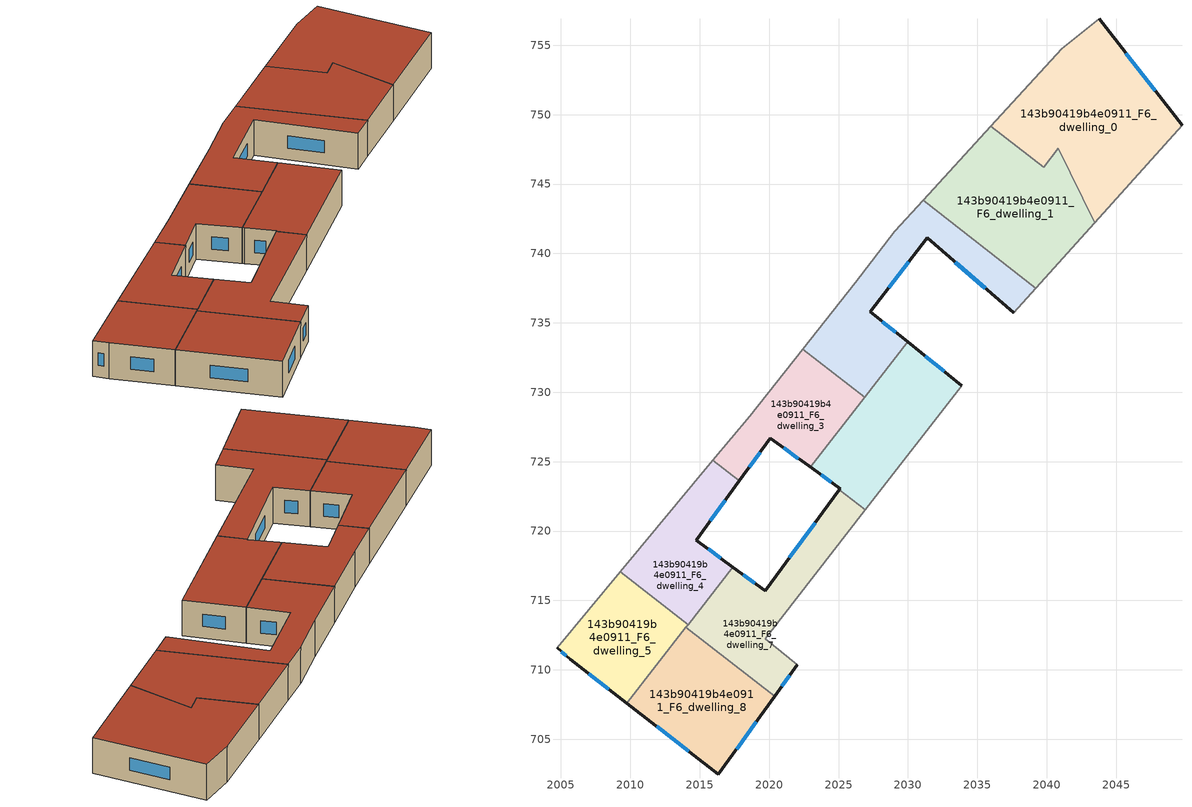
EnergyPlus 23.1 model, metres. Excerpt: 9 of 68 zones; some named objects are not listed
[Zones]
143b90419b4e0911_F6_dwelling_0
 floor to 143b90419b4e0911_F5_dwelling_0 (EU_floor_Construction): 2043.77,756.92 2049.74,749.22 2043.44,742.22 2040.84,747.59 2039.77,746.2 2035.97,749.15 2041.08,754.73 z18
 wall outside (EU_wall_Construction): 2049.74,749.22 2043.77,756.92 z18:21
 wall adiabatic (EU_wall_Construction): 2043.44,742.22 2049.74,749.22 / 2043.77,756.92 2041.08,754.73 2035.97,749.15 z18:21
 wall to 143b90419b4e0911_F6_dwelling_1 (EU_wall_Construction): 2035.97,749.15 2039.77,746.2 2040.84,747.59 2043.44,742.22 z18:21
 window (EU_Window_Construction): 2047.8,751.73 2045.71,754.42 z18.98:20.02
 roof outside (EU_roof_Construction): 2043.44,742.22 2049.74,749.22 2043.77,756.92 2041.08,754.73 2035.97,749.15 2039.77,746.2 2040.84,747.59 z21
143b90419b4e0911_F6_dwelling_1
 floor to 143b90419b4e0911_F5_dwelling_1 (EU_floor_Construction): 2040.84,747.59 2043.44,742.22 2039.2,737.51 2031.09,743.82 2035.97,749.15 2039.77,746.2 z18
 wall adiabatic (EU_wall_Construction): 2039.2,737.51 2043.44,742.22 / 2035.97,749.15 2031.09,743.82 z18:21
 wall to 143b90419b4e0911_F6_dwelling_2 (EU_wall_Construction): 2031.09,743.82 2039.2,737.51 z18:21
 roof outside (EU_roof_Construction): 2039.2,737.51 2043.44,742.22 2040.84,747.59 2039.77,746.2 2035.97,749.15 2031.09,743.82 z21
143b90419b4e0911_F6_dwelling_2
 floor to 143b90419b4e0911_F5_dwelling_2 (EU_floor_Construction): 2039.2,737.51 2037.6,735.75 2031.38,741.12 2027.29,735.8 2029.99,733.62 2026.88,729.62 2022.42,733.09 2026.21,737.88 2029.05,741.58 2031.09,743.82 z18
 wall outside (EU_wall_Construction): 2029.99,733.62 2027.29,735.8 2031.38,741.12 2037.6,735.75 z18:21
 wall adiabatic (EU_wall_Construction): 2037.6,735.75 2039.2,737.51 / 2031.09,743.82 2029.05,741.58 2026.21,737.88 2022.42,733.09 z18:21
 wall to 143b90419b4e0911_F6_dwelling_3 (EU_wall_Construction): 2022.42,733.09 2026.88,729.62 z18:21
 wall to 143b90419b4e0911_F6_dwelling_6 (EU_wall_Construction): 2026.88,729.62 2029.99,733.62 z18:21
 window (EU_Window_Construction): 2033.4,739.38 2035.58,737.49 / 2028.62,737.54 2030.04,739.39 / 2029.11,734.33 2028.16,735.1 z18.98:20.02
 roof outside (EU_roof_Construction): 2037.6,735.75 2039.2,737.51 2031.09,743.82 2029.05,741.58 2026.21,737.88 2022.42,733.09 2026.88,729.62 2029.99,733.62 2027.29,735.8 2031.38,741.12 z21
143b90419b4e0911_F6_dwelling_3
 floor to 143b90419b4e0911_F5_dwelling_3 (EU_floor_Construction): 2026.88,729.62 2022.98,724.61 2023.09,724.51 2020.07,726.7 2017.84,723.61 2015.94,725.09 2018.59,728.27 2022.42,733.09 z18
 wall outside (EU_wall_Construction): 2017.84,723.61 2020.07,726.7 2023.09,724.51 z18:21
 wall to 143b90419b4e0911_F6_dwelling_6 (EU_wall_Construction): 2023.09,724.51 2022.98,724.61 2026.88,729.62 z18:21
 wall to 143b90419b4e0911_F6_dwelling_4 (EU_wall_Construction): 2015.94,725.09 2017.84,723.61 z18:21
 wall adiabatic (EU_wall_Construction): 2022.42,733.09 2018.59,728.27 2015.94,725.09 z18:21
 window (EU_Window_Construction): 2021.06,725.99 2022.11,725.22 / 2018.57,724.61 2019.35,725.69 z18.98:20.02
 roof outside (EU_roof_Construction): 2023.09,724.51 2022.98,724.61 2026.88,729.62 2022.42,733.09 2018.59,728.27 2015.94,725.09 2017.84,723.61 2020.07,726.7 z21
143b90419b4e0911_F6_dwelling_4
 floor to 143b90419b4e0911_F5_dwelling_4 (EU_floor_Construction): 2017.84,723.61 2014.76,719.35 2017.38,717.41 2014.16,713.26 2009.27,717.06 2015.94,725.09 z18
 wall outside (EU_wall_Construction): 2017.38,717.41 2014.76,719.35 2017.84,723.61 z18:21
 wall to 143b90419b4e0911_F6_dwelling_5 (EU_wall_Construction): 2009.27,717.06 2014.16,713.26 z18:21
 wall adiabatic (EU_wall_Construction): 2015.94,725.09 2009.27,717.06 z18:21
 wall to 143b90419b4e0911_F6_dwelling_7 (EU_wall_Construction): 2014.16,713.26 2017.38,717.41 z18:21
 window (EU_Window_Construction): 2016.53,718.04 2015.61,718.72 / 2015.76,720.73 2016.84,722.22 z18.98:20.02
 roof outside (EU_roof_Construction): 2014.16,713.26 2017.38,717.41 2014.76,719.35 2017.84,723.61 2015.94,725.09 2009.27,717.06 z21
143b90419b4e0911_F6_dwelling_5
 floor to 143b90419b4e0911_F5_dwelling_5 (EU_floor_Construction): 2014.16,713.26 2009.75,707.59 2005.69,710.75 2004.71,711.59 2009.27,717.06 z18
 wall outside (EU_wall_Construction): 2004.71,711.59 2005.69,710.75 2009.75,707.59 z18:21
 wall adiabatic (EU_wall_Construction): 2009.27,717.06 2004.71,711.59 z18:21
 wall to 143b90419b4e0911_F6_dwelling_8 (EU_wall_Construction): 2009.75,707.59 2014,713.06 z18:21
 wall to 143b90419b4e0911_F6_dwelling_7 (EU_wall_Construction): 2014,713.06 2014.16,713.26 z18:21
 window (EU_Window_Construction): 2007.01,709.72 2008.43,708.62 / 2005.03,711.32 2005.37,711.02 z18.98:20.02
 roof outside (EU_roof_Construction): 2009.75,707.59 2014.16,713.26 2009.27,717.06 2004.71,711.59 2005.69,710.75 z21
143b90419b4e0911_F6_dwelling_6
 floor to 143b90419b4e0911_F5_dwelling_6 (EU_floor_Construction): 2033.89,730.47 2026.94,721.53 2025.06,722.98 2025.11,723.05 2023.09,724.51 2022.98,724.61 2029.99,733.62 z18
 wall outside (EU_wall_Construction): 2033.89,730.47 2029.99,733.62 / 2023.09,724.51 2025.11,723.05 2025.06,722.98 z18:21
 wall adiabatic (EU_wall_Construction): 2026.94,721.53 2033.89,730.47 z18:21
 wall to 143b90419b4e0911_F6_dwelling_7 (EU_wall_Construction): 2025.06,722.98 2026.94,721.53 z18:21
 window (EU_Window_Construction): 2032.62,731.5 2031.25,732.6 / 2023.75,724.04 2024.46,723.53 z18.98:20.02
 roof outside (EU_roof_Construction): 2026.94,721.53 2033.89,730.47 2029.99,733.62 2022.98,724.61 2023.09,724.51 2025.11,723.05 2025.06,722.98 z21
143b90419b4e0911_F6_dwelling_7
 floor to 143b90419b4e0911_F5_dwelling_7 (EU_floor_Construction): 2026.94,721.53 2019.72,712.24 2022.03,710.37 2020.39,708.09 2014,713.06 2017.38,717.41 2019.7,715.7 2025.06,722.98 z18
 wall outside (EU_wall_Construction): 2025.06,722.98 2019.7,715.7 2017.38,717.41 / 2020.39,708.09 2022.03,710.37 z18:21
 wall adiabatic (EU_wall_Construction): 2022.03,710.37 2019.72,712.24 2026.94,721.53 z18:21
 wall to 143b90419b4e0911_F6_dwelling_8 (EU_wall_Construction): 2014,713.06 2020.39,708.09 z18:21
 window (EU_Window_Construction): 2018.95,716.25 2018.14,716.85 / 2023.32,720.61 2021.45,718.07 / 2020.92,708.83 2021.49,709.63 z18.98:20.02
 roof outside (EU_roof_Construction): 2022.03,710.37 2019.72,712.24 2026.94,721.53 2025.06,722.98 2019.7,715.7 2017.38,717.41 2014,713.06 2020.39,708.09 z21
143b90419b4e0911_F6_dwelling_8
 floor to 143b90419b4e0911_F5_dwelling_8 (EU_floor_Construction): 2020.39,708.09 2016.33,702.47 2009.75,707.59 2014,713.06 z18
 wall outside (EU_wall_Construction): 2009.75,707.59 2016.33,702.47 2020.39,708.09 z18:21
 window (EU_Window_Construction): 2017.65,704.29 2019.07,706.26 / 2011.89,705.92 2014.19,704.13 z18.98:20.02
 roof outside (EU_roof_Construction): 2016.33,702.47 2020.39,708.09 2014,713.06 2009.75,707.59 z21
[Building]
EU S2 Campaign: North Axis=0; Terrain=City; Solar Distribution=FullExterior
[Site:Location]
Bologna: Latitude=44.5; Longitude=11.25; Time Zone=1; Elevation=37
[SizingPeriod:WeatherFileDays]
AnnualSizingPeriod: Begin Month=1; Begin Day of Month=1; End Month=12; End Day of Month=31; Day of Week for Start Day=Monday; Use Weather File Daylight Saving Period=No; Use Weather File Rain and Snow Indicators=No
[MATERIAL]
EU_InternalMass_Material: Roughness=MediumRough; Thickness=0.1; Conductivity=1; Density=1800; Specific Heat=900; Thermal Absorptance=0.9; Solar Absorptance=0.7; Visible Absorptance=0.7
[MATERIAL:NOMASS] Roughness=MediumRough; Thermal Absorptance=0.9; Solar Absorptance=0.7; Visible Absorptance=0.7
Name | Thermal Resistance
EU_wall_NoMass | 0.905828
EU_roof_NoMass | 0.37593
EU_floor_NoMass | 0.67114
[WINDOWMATERIAL:SIMPLEGLAZINGSYSTEM]
EU_Window_SimpleGlazing: UFactor=4.52486; Solar Heat Gain Coefficient=0.85; Visible Transmittance=0.85
[CONSTRUCTION]
EU_wall_Construction: EU_wall_NoMass
EU_roof_Construction: EU_roof_NoMass
EU_floor_Construction: EU_floor_NoMass
EU_Window_Construction: EU_Window_SimpleGlazing
EU_InternalMass_Construction: EU_InternalMass_Material
[ZONE] Type=1; Multiplier=1; Ceiling Height=autocalculate; Floor Area=autocalculate; Part of Total Floor Area=Yes
Name | Volume
143b90419b4e0911_F6_dwelling_0 | 288.858
143b90419b4e0911_F6_dwelling_1 | 228.417
143b90419b4e0911_F6_dwelling_2 | 194.11
143b90419b4e0911_F6_dwelling_3 | 135.958
143b90419b4e0911_F6_dwelling_4 | 135.954
143b90419b4e0911_F6_dwelling_5 | 135.97
143b90419b4e0911_F6_dwelling_6 | 170.772
143b90419b4e0911_F6_dwelling_7 | 170.787
143b90419b4e0911_F6_dwelling_8 | 170.754
[INTERNALMASS] Construction=EU_InternalMass_Construction
Name | Zone or ZoneList | Surface Area
143b90419b4e0911_F6_dwelling_0_EU_InternalMass | 143b90419b4e0911_F6_dwelling_0 | 96.2841
143b90419b4e0911_F6_dwelling_1_EU_InternalMass | 143b90419b4e0911_F6_dwelling_1 | 76.1419
143b90419b4e0911_F6_dwelling_2_EU_InternalMass | 143b90419b4e0911_F6_dwelling_2 | 64.6989
143b90419b4e0911_F6_dwelling_3_EU_InternalMass | 143b90419b4e0911_F6_dwelling_3 | 45.3195
143b90419b4e0911_F6_dwelling_4_EU_InternalMass | 143b90419b4e0911_F6_dwelling_4 | 45.318
143b90419b4e0911_F6_dwelling_5_EU_InternalMass | 143b90419b4e0911_F6_dwelling_5 | 45.3235
143b90419b4e0911_F6_dwelling_6_EU_InternalMass | 143b90419b4e0911_F6_dwelling_6 | 56.9246
143b90419b4e0911_F6_dwelling_7_EU_InternalMass | 143b90419b4e0911_F6_dwelling_7 | 56.9289
143b90419b4e0911_F6_dwelling_8_EU_InternalMass | 143b90419b4e0911_F6_dwelling_8 | 56.918
[OTHEREQUIPMENT] Fuel Type=Electricity; Design Level Calculation Method=Watts/Area; Power per Zone Floor Area=1; Fraction Latent=0; Fraction Radiant=0; Fraction Lost=0; Carbon Dioxide Generation Rate=0; EndUse Subcategory=EU_Step8_InternalGains
Name | Zone or ZoneList or Space or SpaceList | Schedule
EU_Step8_InternalGain_143b90419b4e0911_F6_dwelling_0_f000 | 143b90419b4e0911_F6_dwelling_0 | EU_Step8_GainSchedule_143b90419b4e0911_F6_dwelling_0_f000
EU_Step8_InternalGain_143b90419b4e0911_F6_dwelling_1_f000 | 143b90419b4e0911_F6_dwelling_1 | EU_Step8_GainSchedule_143b90419b4e0911_F6_dwelling_1_f000
EU_Step8_InternalGain_143b90419b4e0911_F6_dwelling_2_f000 | 143b90419b4e0911_F6_dwelling_2 | EU_Step8_GainSchedule_143b90419b4e0911_F6_dwelling_2_f000
EU_Step8_InternalGain_143b90419b4e0911_F6_dwelling_3_f000 | 143b90419b4e0911_F6_dwelling_3 | EU_Step8_GainSchedule_143b90419b4e0911_F6_dwelling_3_f000
EU_Step8_InternalGain_143b90419b4e0911_F6_dwelling_4_f000 | 143b90419b4e0911_F6_dwelling_4 | EU_Step8_GainSchedule_143b90419b4e0911_F6_dwelling_4_f000
EU_Step8_InternalGain_143b90419b4e0911_F6_dwelling_5_f000 | 143b90419b4e0911_F6_dwelling_5 | EU_Step8_GainSchedule_143b90419b4e0911_F6_dwelling_5_f000
EU_Step8_InternalGain_143b90419b4e0911_F6_dwelling_6_f000 | 143b90419b4e0911_F6_dwelling_6 | EU_Step8_GainSchedule_143b90419b4e0911_F6_dwelling_6_f000
EU_Step8_InternalGain_143b90419b4e0911_F6_dwelling_7_f000 | 143b90419b4e0911_F6_dwelling_7 | EU_Step8_GainSchedule_143b90419b4e0911_F6_dwelling_7_f000
EU_Step8_InternalGain_143b90419b4e0911_F6_dwelling_8_f000 | 143b90419b4e0911_F6_dwelling_8 | EU_Step8_GainSchedule_143b90419b4e0911_F6_dwelling_8_f000
[ZONEVENTILATION:DESIGNFLOWRATE] Schedule=EU_AlwaysOn; Design Flow Rate Calculation Method=AirChanges/Hour; Air Changes per Hour=0.73129; Ventilation Type=Natural; Fan Pressure Rise=0; Fan Total Efficiency=1; Constant Term Coefficient=1; Temperature Term Coefficient=0; Velocity Term Coefficient=0; Velocity Squared Term Coefficient=0; Minimum Indoor Temperature=-100; Maximum Indoor Temperature=100; Delta Temperature=-100; Minimum Outdoor Temperature=-100; Maximum Outdoor Temperature=100; Maximum Wind Speed=40
Name | Zone or ZoneList or Space or SpaceList
EU_ConstantAir_143b90419b4e0911_F6_dwelling_0 | 143b90419b4e0911_F6_dwelling_0
EU_ConstantAir_143b90419b4e0911_F6_dwelling_1 | 143b90419b4e0911_F6_dwelling_1
EU_ConstantAir_143b90419b4e0911_F6_dwelling_2 | 143b90419b4e0911_F6_dwelling_2
EU_ConstantAir_143b90419b4e0911_F6_dwelling_3 | 143b90419b4e0911_F6_dwelling_3
EU_ConstantAir_143b90419b4e0911_F6_dwelling_4 | 143b90419b4e0911_F6_dwelling_4
EU_ConstantAir_143b90419b4e0911_F6_dwelling_5 | 143b90419b4e0911_F6_dwelling_5
EU_ConstantAir_143b90419b4e0911_F6_dwelling_6 | 143b90419b4e0911_F6_dwelling_6
EU_ConstantAir_143b90419b4e0911_F6_dwelling_7 | 143b90419b4e0911_F6_dwelling_7
EU_ConstantAir_143b90419b4e0911_F6_dwelling_8 | 143b90419b4e0911_F6_dwelling_8
[HVACTEMPLATE:ZONE:IDEALLOADSAIRSYSTEM] System Availability Schedule=EU_AlwaysOn; Maximum Heating Supply Air Temperature=50; Minimum Cooling Supply Air Temperature=13; Maximum Heating Supply Air Humidity Ratio=0.0156; Minimum Cooling Supply Air Humidity Ratio=0.0077; Heating Limit=NoLimit; Cooling Limit=NoLimit; Heating Availability Schedule=EU_AlwaysOn; Cooling Availability Schedule=EU_CoolingOff; Dehumidification Control Type=ConstantSensibleHeatRatio; Cooling Sensible Heat Ratio=0.7; Dehumidification Setpoint=60; Humidification Control Type=None; Humidification Setpoint=30; Outdoor Air Method=None; Outdoor Air Flow Rate per Person=0.00944; Outdoor Air Flow Rate per Zone Floor Area=0; Outdoor Air Flow Rate per Zone=0; Demand Controlled Ventilation Type=None; Outdoor Air Economizer Type=NoEconomizer; Heat Recovery Type=None; Sensible Heat Recovery Effectiveness=0.7; Latent Heat Recovery Effectiveness=0.65
Name | Template Thermostat
143b90419b4e0911_F6_dwelling_0 | EU_HeatOnly_143b90419b4e0911_F6_dwelling_0
143b90419b4e0911_F6_dwelling_1 | EU_HeatOnly_143b90419b4e0911_F6_dwelling_1
143b90419b4e0911_F6_dwelling_2 | EU_HeatOnly_143b90419b4e0911_F6_dwelling_2
143b90419b4e0911_F6_dwelling_3 | EU_HeatOnly_143b90419b4e0911_F6_dwelling_3
143b90419b4e0911_F6_dwelling_4 | EU_HeatOnly_143b90419b4e0911_F6_dwelling_4
143b90419b4e0911_F6_dwelling_5 | EU_HeatOnly_143b90419b4e0911_F6_dwelling_5
143b90419b4e0911_F6_dwelling_6 | EU_HeatOnly_143b90419b4e0911_F6_dwelling_6
143b90419b4e0911_F6_dwelling_7 | EU_HeatOnly_143b90419b4e0911_F6_dwelling_7
143b90419b4e0911_F6_dwelling_8 | EU_HeatOnly_143b90419b4e0911_F6_dwelling_8
[SIZING:ZONE] Zone Cooling Design Supply Air Temperature Input Method=SupplyAirTemperature; Zone Cooling Design Supply Air Temperature=13; Zone Heating Design Supply Air Temperature Input Method=SupplyAirTemperature; Zone Heating Design Supply Air Temperature=50; Zone Cooling Design Supply Air Humidity Ratio=0.008; Zone Heating Design Supply Air Humidity Ratio=0.008; Cooling Design Air Flow Method=DesignDay; Cooling Design Air Flow Rate=0; Cooling Minimum Air Flow per Zone Floor Area=0.000762; Cooling Minimum Air Flow=0; Cooling Minimum Air Flow Fraction=0.2; Heating Design Air Flow Method=DesignDay; Heating Design Air Flow Rate=0; Heating Maximum Air Flow per Zone Floor Area=0.002032; Heating Maximum Air Flow=0.141576; Heating Maximum Air Flow Fraction=0.3; Account for Dedicated Outdoor Air System=No; Dedicated Outdoor Air System Control Strategy=NeutralSupplyAir; Dedicated Outdoor Air Low Setpoint Temperature for Design=autosize; Dedicated Outdoor Air High Setpoint Temperature for Design=autosize; Zone Load Sizing Method=Sensible Load Only No Latent Load; Zone Latent Cooling Design Supply Air Humidity Ratio Input Method=HumidityRatioDifference; Zone Cooling Design Supply Air Humidity Ratio Difference=0.005; Zone Latent Heating Design Supply Air Humidity Ratio Input Method=HumidityRatioDifference; Zone Humidification Design Supply Air Humidity Ratio Difference=0.005
143b90419b4e0911_F6_dwelling_0; 143b90419b4e0911_F6_dwelling_1; 143b90419b4e0911_F6_dwelling_2; 143b90419b4e0911_F6_dwelling_3; 143b90419b4e0911_F6_dwelling_4; 143b90419b4e0911_F6_dwelling_5; 143b90419b4e0911_F6_dwelling_6; 143b90419b4e0911_F6_dwelling_7; 143b90419b4e0911_F6_dwelling_8
[SCHEDULE:CONSTANT]
Name | Hourly Value
EU_AlwaysOn | 1
EU_CoolingOff | 0
[SCHEDULE:FILE] Column Number=1; Rows to Skip at Top=0; Number of Hours of Data=8760; Column Separator=Comma; Interpolate to Timestep=No; Minutes per Item=60; Adjust Schedule for Daylight Savings=Yes
Name | File
EU_Step8_GainSchedule_143b90419b4e0911_F6_dwelling_0_f000 | ../../schedules/143b90419b4e0911/143b90419b4e0911_F6_dwelling_0_f000_gain.csv
EU_Step8_GainSchedule_143b90419b4e0911_F6_dwelling_1_f000 | ../../schedules/143b90419b4e0911/143b90419b4e0911_F6_dwelling_1_f000_gain.csv
EU_Step8_GainSchedule_143b90419b4e0911_F6_dwelling_2_f000 | ../../schedules/143b90419b4e0911/143b90419b4e0911_F6_dwelling_2_f000_gain.csv
EU_Step8_GainSchedule_143b90419b4e0911_F6_dwelling_3_f000 | ../../schedules/143b90419b4e0911/143b90419b4e0911_F6_dwelling_3_f000_gain.csv
EU_Step8_GainSchedule_143b90419b4e0911_F6_dwelling_4_f000 | ../../schedules/143b90419b4e0911/143b90419b4e0911_F6_dwelling_4_f000_gain.csv
EU_Step8_GainSchedule_143b90419b4e0911_F6_dwelling_5_f000 | ../../schedules/143b90419b4e0911/143b90419b4e0911_F6_dwelling_5_f000_gain.csv
EU_Step8_GainSchedule_143b90419b4e0911_F6_dwelling_6_f000 | ../../schedules/143b90419b4e0911/143b90419b4e0911_F6_dwelling_6_f000_gain.csv
EU_Step8_GainSchedule_143b90419b4e0911_F6_dwelling_7_f000 | ../../schedules/143b90419b4e0911/143b90419b4e0911_F6_dwelling_7_f000_gain.csv
EU_Step8_GainSchedule_143b90419b4e0911_F6_dwelling_8_f000 | ../../schedules/143b90419b4e0911/143b90419b4e0911_F6_dwelling_8_f000_gain.csv
